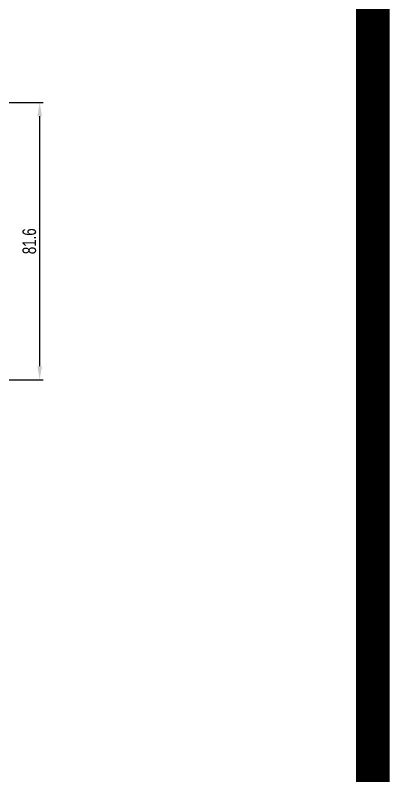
# Model space of a CAD drawing. Header units: millimetres. Extents: x -158 to 6343, y 4572 to 7765.
# Drawn here: x 2091.7 to 2202, y 5383.1 to 5606.8 of the extents above; entities that cross this region are included whole.
import ezdxf

# ---------------------------------------------------------------- set-up
doc = ezdxf.new("R2010")
doc.units = ezdxf.units.MM
doc.header["$LTSCALE"] = 0.2
doc.layers.add('RI-DIMENSION', color=7, linetype='Continuous')
doc.layers.add('RI-LAYOUT', color=7, linetype='Continuous')
doc.styles.add('T7', font='arial.ttf', dxfattribs={"width": 0.7})
doc.dimstyles.new('SCHAAL1OP1', dxfattribs={"dimscale": 0, "dimtxt": 2, "dimasz": 2, "dimexe": 0.5, "dimexo": 1.5, "dimgap": 0.5, "dimtad": 1, "dimdec": 1, "dimzin": 9, "dimdsep": 46, "dimtxsty": 'T7', "dimcen": 2.5, "dimclrd": 256, "dimclre": 256, "dimclrt": 256, "dimadec": 1, "dimazin": 2, "dimtfac": 1, "dimtdec": 1, "dimtmove": 0, "dimatfit": 3, "dimfxl": 1, "dimtolj": 1, "dimtzin": 9, "dimlwd": -1, "dimlwe": -1, "dimarcsym": 0})

# ---------------------------------------------------------------- blocks, each defined once
blk = doc.blocks.new('*D188')
at = {"layer": 'Defpoints', "color": 0, "transparency": 16777216}
for p in [(2041.07, 5581.13), (2098.88, 5581.13), (2077.77, 5499.53)]:
    blk.add_point(p, dxfattribs=at)
at = {"layer": 'RI-DIMENSION', "color": 7, "transparency": 16777216}
for p, q in [((2044.07, 5581.13), (2099.88, 5581.13)), ((2098.88, 5503.53), (2098.88, 5577.13)), ((2080.77, 5499.53), (2099.88, 5499.53))]:
    blk.add_line(p, q, dxfattribs=at)
for points in [[(2098.21, 5577.13), (2099.55, 5577.13), (2098.88, 5581.13)], [(2098.21, 5503.53), (2099.55, 5503.53), (2098.88, 5499.53)]]:
    blk.add_solid(points, dxfattribs=at)
at = {"layer": 'RI-DIMENSION', "transparency": 16777216, "insert": (2095.84, 5540.33), "char_height": 4, "attachment_point": 5, "rotation": 90, "style": 'T7'}
blk.add_mtext('\\A1;81.6', dxfattribs=at)

msp = doc.modelspace()

# ---------------------------------------------------------------- linework, layer by layer
at = {"layer": 'RI-LAYOUT', "const_width": 10}
msp.add_lwpolyline([(1398.15, 5164.27), (2196.99, 5164.27), (2196.99, 5857.94), (1398.15, 5857.94)], close=True, dxfattribs=at)
at = {"layer": 'RI-LAYOUT'}
msp.add_lwpolyline([(2196.99, 5857.94), (1398.15, 5857.94), (1398.15, 5164.27), (2196.99, 5164.27)], close=True, dxfattribs=at)

# ---------------------------------------------------------------- dimensions: what is measured, and where the dimension line sits
at = {"layer": 'RI-DIMENSION', "color": 7}
dim = msp.add_linear_dim(base=(2098.88, 5581.13), p1=(2077.77, 5499.53), p2=(2041.07, 5581.13), angle=90, dimstyle='SCHAAL1OP1', override={"dimscale": 2, "dimclrd": 7, "dimclre": 7}, dxfattribs=at)
dim.commit()
dim.dimension.update_dxf_attribs({"geometry": '*D188', "text_midpoint": (2095.84, 5540.33)})

doc.saveas('drawing.dxf')
